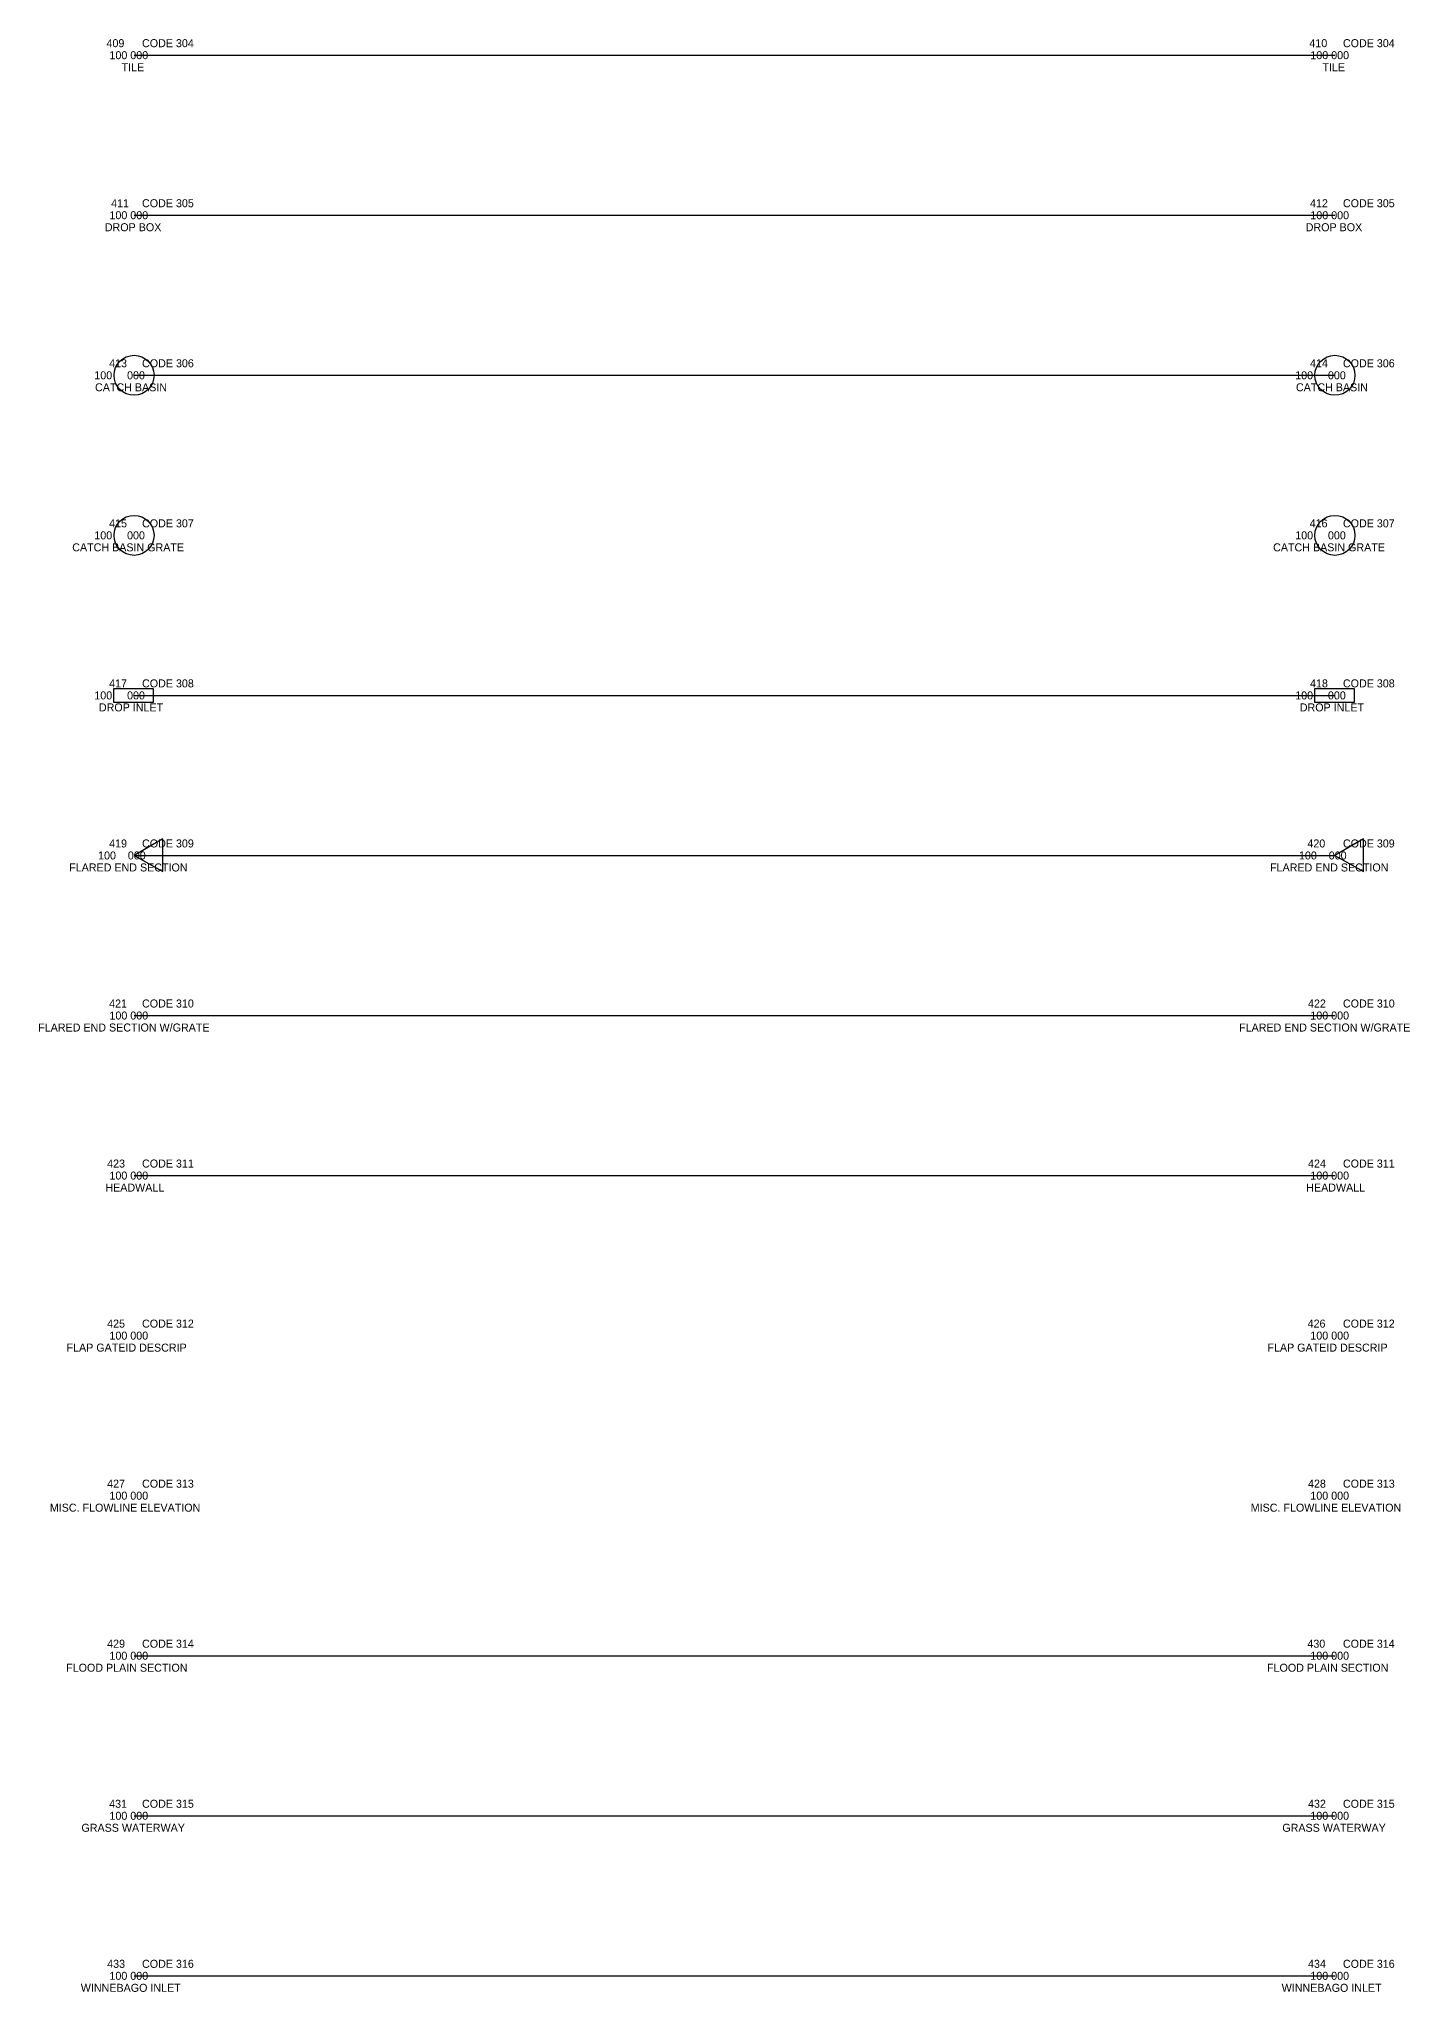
# Model space of a CAD drawing. Extents: x -12 to 6123, y -3 to 1005.
# Drawn here: x 1388.1 to 1559.4, y 758 to 1002 of the extents above; entities that cross this region are included whole.
import ezdxf

# ---------------------------------------------------------------- set-up
doc = ezdxf.new("R2010")
doc.units = 0
for name, color, linetype in [('Topo_Drainage Items', 7, 'Continuous'), ('Topo_Field Comments', 7, 'Continuous'), ('Topo_Point Descriptions', 7, 'Continuous'), ('Topo_Point Elevations', 7, 'Continuous'), ('Topo_Point Numbers', 7, 'Continuous')]:
    doc.layers.add(name, color=color, linetype=linetype)

msp = doc.modelspace()

# ---------------------------------------------------------------- linework, layer by layer
at = {"layer": 'Topo_Drainage Items'}
for p, q in [((1400, 1000), (1400, 1000)), ((1400, 1000), (1550, 1000)), ((1550, 1000), (1550, 1000)), ((1400, 980), (1400, 980)), ((1400, 980), (1550, 980)), ((1550, 980), (1550, 980)), ((1400, 960), (1550, 960)), ((1400, 920), (1550, 920)), ((1400, 900), (1550, 900)), ((1400, 880), (1400, 880)), ((1400, 880), (1550, 880)), ((1550, 880), (1550, 880)), ((1400, 860), (1400, 860)), ((1400, 860), (1550, 860)), ((1550, 860), (1550, 860)), ((1400, 840), (1400, 840)), ((1550, 840), (1550, 840)), ((1400, 820), (1400, 820)), ((1550, 820), (1550, 820)), ((1400, 800), (1400, 800)), ((1400, 800), (1550, 800)), ((1550, 800), (1550, 800)), ((1400, 780), (1400, 780)), ((1400, 780), (1550, 780)), ((1550, 780), (1550, 780)), ((1400, 760), (1400, 760)), ((1400, 760), (1550, 760)), ((1550, 760), (1550, 760))]:
    msp.add_line(p, q, dxfattribs=at)
for points in [[(1397.45, 919.17), (1402.45, 919.17), (1402.45, 920.83), (1397.45, 920.83)], [(1547.45, 919.17), (1552.45, 919.17), (1552.45, 920.83), (1547.45, 920.83)]]:
    msp.add_lwpolyline(points, close=True, dxfattribs=at)
for points in [[(1400, 900), (1403.58, 898), (1403.58, 902.08), (1400, 900)], [(1550, 900), (1553.58, 898), (1553.58, 902.08), (1550, 900)]]:
    msp.add_lwpolyline(points, dxfattribs=at)
for centre in [(1400, 960), (1550, 960), (1400, 940), (1550, 940)]:
    msp.add_circle(centre, 2.5, dxfattribs=at)

# ---------------------------------------------------------------- texts
at = {"layer": 'Topo_Field Comments'}
for s, p in [('CODE 304', (1401, 1001)), ('CODE 304', (1551, 1001)), ('CODE 305', (1401, 981)), ('CODE 305', (1551, 981)), ('CODE 306', (1401, 961)), ('CODE 306', (1551, 961)), ('CODE 307', (1401, 941)), ('CODE 307', (1551, 941)), ('CODE 308', (1401, 921)), ('CODE 308', (1551, 921)), ('CODE 309', (1401, 901)), ('CODE 309', (1551, 901)), ('CODE 310', (1401, 881)), ('CODE 310', (1551, 881)), ('CODE 311', (1401, 861)), ('CODE 311', (1551, 861)), ('CODE 312', (1401, 841)), ('CODE 312', (1551, 841)), ('CODE 313', (1401, 821)), ('CODE 313', (1551, 821)), ('CODE 314', (1401, 801)), ('CODE 314', (1551, 801)), ('CODE 315', (1401, 781)), ('CODE 315', (1551, 781)), ('CODE 316', (1401, 761)), ('CODE 316', (1551, 761))]:
    msp.add_text(s, height=1, dxfattribs=at).set_placement(p)
at = {"layer": 'Topo_Point Descriptions'}
for s, p in [('TILE', (1398.44, 998)), ('TILE', (1548.44, 998)), ('DROP BOX', (1396.35, 978)), ('DROP BOX', (1546.35, 978)), ('CATCH BASIN', (1395.13, 958)), ('CATCH BASIN', (1545.13, 958)), ('CATCH BASIN GRATE', (1392.28, 938)), ('CATCH BASIN GRATE', (1542.28, 938)), ('DROP INLET', (1395.61, 918)), ('DROP INLET', (1545.61, 918)), ('FLARED END SECTION', (1391.9, 898)), ('FLARED END SECTION', (1541.9, 898)), ('FLARED END SECTION W/GRATE', (1388.03, 878)), ('FLARED END SECTION W/GRATE', (1538.03, 878)), ('HEADWALL', (1396.42, 858)), ('HEADWALL', (1546.42, 858)), ('FLAP GATEID DESCRIP', (1391.57, 838)), ('FLAP GATEID DESCRIP', (1541.57, 838)), ('MISC. FLOWLINE ELEVATION', (1389.48, 818)), ('MISC. FLOWLINE ELEVATION', (1539.48, 818)), ('FLOOD PLAIN SECTION', (1391.52, 798)), ('FLOOD PLAIN SECTION', (1541.52, 798)), ('GRASS WATERWAY', (1393.43, 778)), ('GRASS WATERWAY', (1543.43, 778)), ('WINNEBAGO INLET', (1393.35, 758)), ('WINNEBAGO INLET', (1543.35, 758))]:
    msp.add_text(s, height=1, dxfattribs=at).set_placement(p)
at = {"layer": 'Topo_Point Elevations'}
for s, p in [('100 000', (1396.93, 999.5)), ('100 000', (1546.93, 999.5)), ('100 000', (1396.93, 979.5)), ('100 000', (1546.93, 979.5)), ('100     000', (1395.04, 959.5)), ('100     000', (1545.04, 959.5)), ('100     000', (1395.04, 939.5)), ('100     000', (1545.04, 939.5)), ('100     000', (1395.04, 919.5)), ('100     000', (1545.04, 919.5)), ('100    000', (1395.51, 899.5)), ('100    000', (1545.51, 899.5)), ('100 000', (1396.93, 879.5)), ('100 000', (1546.93, 879.5)), ('100 000', (1396.93, 859.5)), ('100 000', (1546.93, 859.5)), ('100 000', (1396.93, 839.5)), ('100 000', (1546.93, 839.5)), ('100 000', (1396.93, 819.5)), ('100 000', (1546.93, 819.5)), ('100 000', (1396.93, 799.5)), ('100 000', (1546.93, 799.5)), ('100 000', (1396.93, 779.5)), ('100 000', (1546.93, 779.5)), ('100 000', (1396.93, 759.5)), ('100 000', (1546.93, 759.5))]:
    msp.add_text(s, height=1, dxfattribs=at).set_placement(p)
at = {"layer": 'Topo_Point Numbers'}
for s, p in [('409', (1396.56, 1001)), ('410', (1546.81, 1001)), ('411', (1397.14, 981)), ('412', (1546.89, 981)), ('413', (1396.89, 961)), ('414', (1546.89, 961)), ('415', (1396.89, 941)), ('416', (1546.84, 941)), ('417', (1396.89, 921)), ('418', (1546.89, 921)), ('419', (1396.89, 901)), ('420', (1546.56, 901)), ('421', (1396.89, 881)), ('422', (1546.64, 881)), ('423', (1396.64, 861)), ('424', (1546.64, 861)), ('425', (1396.64, 841)), ('426', (1546.59, 841)), ('427', (1396.64, 821)), ('428', (1546.64, 821)), ('429', (1396.64, 801)), ('430', (1546.56, 801)), ('431', (1396.89, 781)), ('432', (1546.64, 781)), ('433', (1396.64, 761)), ('434', (1546.64, 761))]:
    msp.add_text(s, height=1, dxfattribs=at).set_placement(p)

doc.saveas('drawing.dxf')
